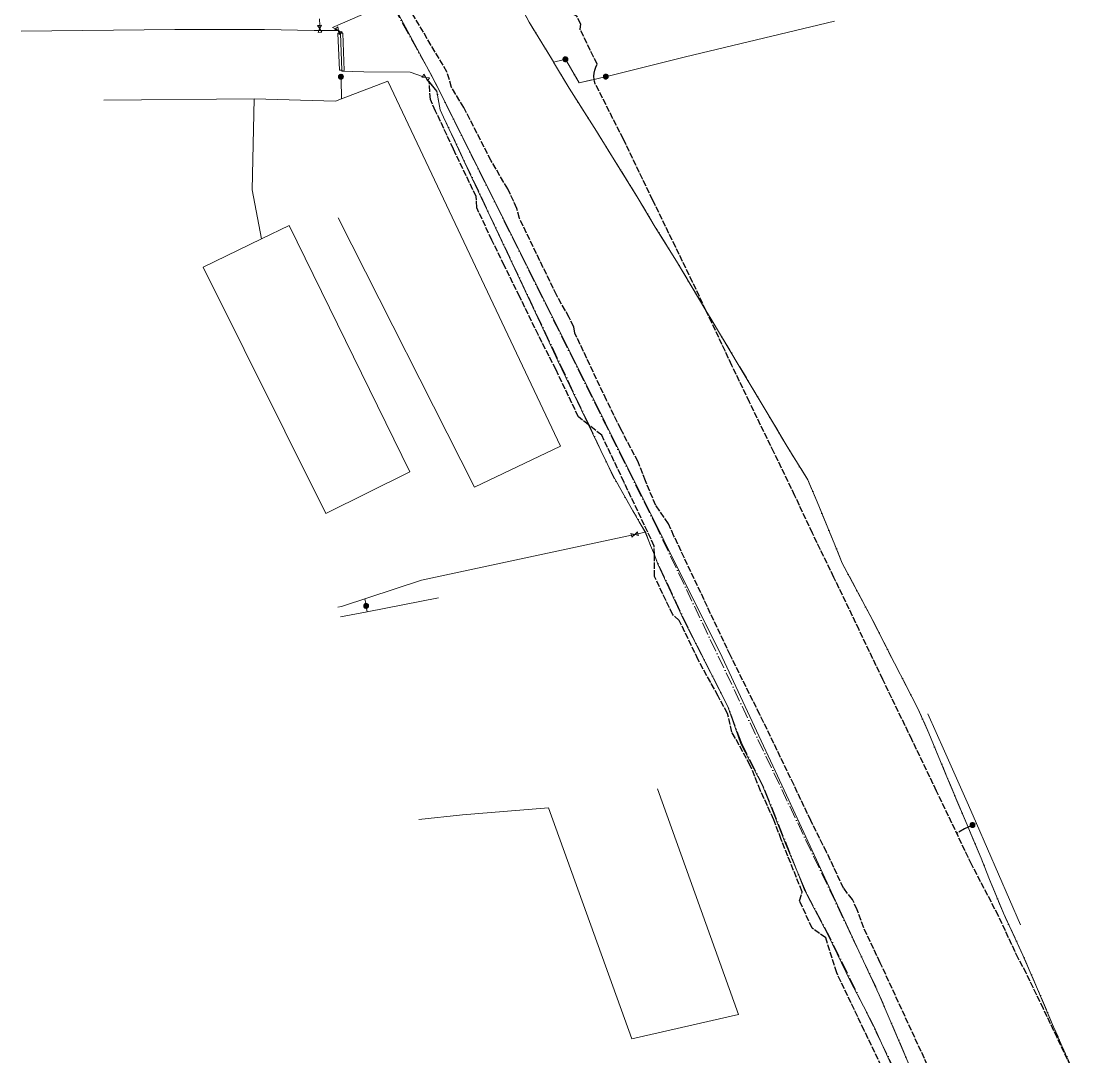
# Model space of a CAD drawing. Header units: metres. Extents: x 105265 to 106214, y 111498 to 118425.
# Drawn here: x 105639.3 to 105847.5, y 117790 to 117995.2 of the extents above; entities that cross this region are included whole.
import ezdxf

# ---------------------------------------------------------------- set-up
doc = ezdxf.new("R2010")
doc.units = ezdxf.units.M
doc.linetypes.add('DASHDOT', pattern=[3.556, 2.54, -0.508, 0, -0.508])
doc.linetypes.add('DASHED', pattern=[1.524, 1.27, -0.254])
for name, color, linetype, lineweight in [('30-RED-VANTI-EXIST', 52, 'CONTINUOUS', 13), ('30-RED-VANTI-PROY', 2, 'DASHED', 25), ('30-RED-VANTI-RETIRO', 8, 'DASHDOT', 13), ('30-RED-VANTI-SINCLAS', 9, 'CONTINUOUS', 5)]:
    doc.layers.add(name, color=color, linetype=linetype, lineweight=lineweight)

msp = doc.modelspace()

# ---------------------------------------------------------------- linework, layer by layer
at = {"layer": '30-RED-VANTI-EXIST'}
for points in [[(105744.6761, 117987.0269), (105744.6507, 117987.0691), (105739.8937, 117994.9439), (105736.4477, 118001.3535), (105732.9387, 118012.1493), (105728.8945, 118017.0171)], [(105719.5297, 117986.2136), (105710.8281, 118002.4745), (105706.2124, 118010.2051)], [(105701.4965, 117993.6075), (105700.9403, 117993.8885), (105708.3521, 117997.1513), (105709.4395, 118002.5318)], [(105698.385, 117994.3002), (105698.3741, 117995.6345)], [(105755.5173, 117984.2824), (105770.8475, 117988.0573), (105800.3429, 117995.1637)], [(105639.2585, 117993.1425), (105669.6921, 117993.4961), (105687.4819, 117993.5091), (105697.2905, 117993.2731), (105698.2241, 117993.2722)], [(105698.2241, 117993.2722), (105698.642, 117993.2718)], [(105698.3905, 117993.6301), (105698.385, 117994.3002)], [(105698.642, 117993.2718), (105702.0585, 117993.2686)], [(105702.0931, 117993.3062), (105701.4965, 117993.6075)], [(105702.0585, 117993.2686), (105702.1008, 117993.2686)], [(105702.1677, 117993.2685), (105702.0931, 117993.3062)], [(105702.1008, 117993.2686), (105702.1677, 117993.2685)], [(105702.1967, 117993.2226), (105702.1677, 117993.2685)], [(105702.4803, 117992.7728), (105702.1967, 117993.2226)], [(105702.4958, 117992.7079), (105702.4943, 117992.7505), (105702.4803, 117992.7728)], [(105702.7551, 117985.4176), (105702.4958, 117992.7079)], [(105744.6697, 117987.0253), (105744.6761, 117987.0269)], [(105744.6761, 117987.0269), (105746.5737, 117987.484)], [(105774.8722, 117937.8439), (105769.0449, 117947.5811), (105764.8243, 117954.3771), (105761.4597, 117960.0345), (105756.7193, 117967.6539), (105753.1641, 117973.3873), (105747.7687, 117981.8863), (105744.6761, 117987.0269)], [(105746.5737, 117987.484), (105746.715, 117987.518)], [(105746.715, 117987.518), (105746.893, 117987.5609)], [(105746.893, 117987.5609), (105747.0465, 117987.5979), (105747.1262, 117987.461)], [(105747.1262, 117987.461), (105747.2186, 117987.3044)], [(105747.2186, 117987.3044), (105747.2921, 117987.1789)], [(105747.2921, 117987.1789), (105749.7925, 117982.9127), (105752.7358, 117983.6151)], [(105718.7231, 117984.2066), (105716.3113, 117985.0491), (105707.1495, 117985.0837), (105702.7623, 117985.2149), (105702.7551, 117985.4176)], [(105722.2099, 117981.0801), (105721.2449, 117983.0085), (105719.5297, 117986.2136)], [(105702.0743, 117956.1645), (105729.0511, 117902.8493), (105746.0651, 117910.9635), (105711.8563, 117983.2407), (105702.7199, 117979.7605)], [(105702.6201, 117983.984), (105702.6135, 117984.2643)], [(105702.6245, 117983.8001), (105702.6201, 117983.984)], [(105702.6279, 117983.654), (105702.6245, 117983.8001)], [(105702.7199, 117979.7605), (105702.6279, 117983.654)], [(105719.3743, 117983.9791), (105718.7231, 117984.2066)], [(105719.8107, 117983.4297), (105719.3743, 117983.9791)], [(105720.0859, 117983.0833), (105719.8107, 117983.4297)], [(105722.233, 117977.5974), (105722.2249, 117977.6147), (105721.5643, 117981.2221), (105720.0859, 117983.0833)], [(105752.7358, 117983.6151), (105754.573, 117984.0535)], [(105754.573, 117984.0535), (105754.7144, 117984.0872)], [(105754.7144, 117984.0872), (105754.8925, 117984.1297)], [(105754.8925, 117984.1297), (105755.0459, 117984.1663)], [(105755.0459, 117984.1663), (105755.199, 117984.204)], [(105755.199, 117984.204), (105755.3766, 117984.2478)], [(105755.3766, 117984.2478), (105755.5173, 117984.2824)], [(105805.1364, 117810.9635), (105791.2527, 117840.8609), (105778.0843, 117869.1485), (105755.0021, 117915.5541), (105722.2099, 117981.0801)], [(105685.4181, 117979.7407), (105655.6289, 117979.5139)], [(105686.8657, 117952.0412), (105685.0487, 117961.7579), (105685.4181, 117979.7407)], [(105702.7199, 117979.7605), (105701.5299, 117979.3071), (105685.4181, 117979.7407)], [(105722.8994, 117976.1654), (105722.233, 117977.5974)], [(105751.5981, 117915.2039), (105750.2039, 117918.0721), (105745.5607, 117927.8713), (105742.1215, 117935.2615), (105738.0535, 117943.8567), (105732.7591, 117955.1799), (105728.0167, 117965.2659), (105725.0133, 117971.6235), (105722.8994, 117976.1654)], [(105686.8657, 117952.0412), (105692.3201, 117954.7041), (105716.2185, 117905.8631), (105699.5845, 117897.6459), (105675.3425, 117946.4157)], [(105675.3425, 117946.4157), (105686.8657, 117952.0412)], [(105826.7594, 117835.4991), (105822.7215, 117845.1565), (105818.9859, 117854.1053), (105816.8477, 117859.0339), (105812.1941, 117868.0021), (105807.8835, 117876.4157), (105801.8657, 117887.8011), (105800.3679, 117891.4227), (105797.2167, 117899.1669), (105795.0203, 117904.3153), (105790.9513, 117910.9133), (105786.6157, 117918.2097), (105781.4677, 117926.8253), (105775.8999, 117936.1267), (105774.8722, 117937.8439)], [(105754.0794, 117910.0995), (105751.5981, 117915.2039)], [(105760.4199, 117898.1738), (105756.5899, 117904.9349), (105754.0794, 117910.0995)], [(105762.8124, 117893.9259), (105762.7675, 117894.0295), (105760.4199, 117898.1738)], [(105701.9811, 117879.0795), (105702.6817, 117879.2305), (105718.5729, 117884.4619), (105760.1035, 117893.3398)], [(105760.1035, 117893.3398), (105760.7579, 117893.4797)], [(105760.7579, 117893.4797), (105761.4114, 117893.6216)], [(105761.4114, 117893.6216), (105762.8124, 117893.9259)], [(105763.5878, 117892.1399), (105762.8124, 117893.9259)], [(105763.9178, 117891.3036), (105763.6345, 117892.0323), (105763.5878, 117892.1399)], [(105764.6509, 117889.4174), (105763.9178, 117891.3036)], [(105792.8763, 117826.9216), (105790.6875, 117832.1063), (105787.6403, 117839.7719), (105786.0801, 117843.7633), (105781.8009, 117852.0389), (105779.1655, 117859.4341), (105770.5651, 117876.3661), (105765.3547, 117887.6067), (105764.6509, 117889.4174)], [(105707.4951, 117879.7986), (105707.3169, 117880.7245)], [(105707.7677, 117878.1725), (105721.9225, 117880.9221)], [(105702.5399, 117877.1571), (105707.7677, 117878.1725)], [(105707.5226, 117879.656), (105707.4951, 117879.7986)], [(105707.557, 117879.4771), (105707.5226, 117879.656)], [(105707.6115, 117879.1658), (105707.5869, 117879.3219), (105707.557, 117879.4771)], [(105707.6399, 117878.9851), (105707.6115, 117879.1658)], [(105707.6624, 117878.8421), (105707.6399, 117878.9851)], [(105707.7677, 117878.1725), (105707.6624, 117878.8421)], [(105828.4183, 117836.2433), (105826.8437, 117839.8775), (105822.0945, 117850.5715), (105818.7771, 117857.9503)], [(105718.0197, 117837.0109), (105726.6535, 117837.9753), (105743.7193, 117839.3627), (105760.2205, 117793.5695), (105781.3241, 117798.3723), (105765.2469, 117843.0969)], [(105847.531, 117787.2423), (105847.5157, 117787.2779), (105843.7011, 117795.9657), (105840.5171, 117803.4485), (105837.6247, 117810.1855), (105833.7549, 117818.4583), (105831.0339, 117825.1271), (105829.3773, 117829.3747), (105827.0413, 117834.8249), (105826.7594, 117835.4991)], [(105827.784, 117835.9872), (105827.6377, 117835.9281)], [(105827.9536, 117836.0557), (105827.784, 117835.9872)], [(105828.0879, 117836.1099), (105827.9536, 117836.0557)], [(105828.4183, 117836.2433), (105828.0879, 117836.1099)], [(105837.1239, 117816.1435), (105828.4183, 117836.2433)], [(105794.7789, 117822.4149), (105792.8763, 117826.9216)], [(105806.0738, 117800.0422), (105803.4769, 117804.9433), (105799.0733, 117814.1209), (105794.8687, 117822.2021), (105794.7789, 117822.4149)], [(105818.5365, 117780.4101), (105809.1651, 117802.2881), (105805.1364, 117810.9635)], [(105809.6364, 117792.7403), (105808.1923, 117795.9701), (105806.3435, 117799.5331), (105806.0738, 117800.0422)], [(105818.3111, 117774.3805), (105817.0417, 117777.4389), (105812.2363, 117786.9255), (105809.6364, 117792.7403)]]:
    msp.add_lwpolyline(points, dxfattribs=at)
at = {"layer": '30-RED-VANTI-PROY'}
for points in [[(105752.7358, 117983.6151), (105752.6835, 117984.2346), (105752.718, 117984.8553), (105752.8387, 117985.4652), (105753.0431, 117986.0523), (105753.3273, 117986.6053), (105749.9477, 117993.5331), (105750.0657, 117994.5485), (105749.3151, 117996.1479), (105748.5233, 117996.5089), (105743.4861, 118007.0201), (105736.3039, 118019.7919)], [(105819.3877, 117786.9223), (105809.3803, 117808.6553), (105806.0935, 117815.5751), (105804.8323, 117819.1213), (105803.8591, 117821.1967), (105802.1219, 117823.4097), (105798.7573, 117830.5359), (105795.6243, 117836.8019), (105792.2997, 117843.8525), (105785.5297, 117857.8163), (105779.7015, 117869.5195), (105768.5393, 117893.1625), (105767.4427, 117895.5703), (105764.9141, 117899.2377), (105762.8955, 117904.1025), (105761.4389, 117907.8703), (105758.0167, 117914.3163), (105755.1795, 117920.0981), (105748.8931, 117933.3663), (105748.6947, 117934.5881), (105747.7897, 117936.4477), (105745.3245, 117940.8377), (105737.9463, 117956.0807), (105737.4515, 117958.0659), (105735.6249, 117961.9071), (105732.3397, 117967.4921), (105726.9487, 117978.0339), (105724.4933, 117982.0409), (105723.5929, 117985.1107), (105713.6157, 118001.8627)], [(105720.0859, 117983.0833), (105720.0857, 117983.0861)], [(105751.5981, 117915.2039), (105749.6143, 117916.7601), (105745.1777, 117926.0881), (105741.6835, 117932.9727), (105737.9947, 117940.5523), (105734.9327, 117946.7579), (105732.4915, 117951.7623), (105729.4735, 117958.1955), (105729.3927, 117960.3951), (105724.8933, 117969.7713), (105721.3339, 117977.3419), (105720.3065, 117979.6165), (105720.0859, 117983.0833)], [(105774.8722, 117937.8439), (105772.2257, 117943.4613), (105768.8699, 117950.3729), (105764.3353, 117959.6939), (105758.5233, 117971.7561), (105752.9533, 117982.7687), (105752.8237, 117983.1865), (105752.7358, 117983.6151)], [(105847.531, 117787.2423), (105847.0917, 117788.1191), (105844.3979, 117793.8153), (105841.6931, 117799.5169), (105838.3103, 117806.5113), (105836.7207, 117809.4481), (105832.7827, 117817.9323), (105827.4899, 117828.0743), (105820.5013, 117842.6655), (105815.6293, 117852.8479), (105809.8783, 117864.7371), (105805.1983, 117874.5665), (105800.2065, 117884.9803), (105795.9397, 117893.7215), (105792.4847, 117901.1495), (105788.3517, 117909.6691), (105783.5027, 117919.6769), (105780.0077, 117926.9775), (105776.0329, 117935.3803), (105774.8722, 117937.8439)], [(105751.7128, 117915.1139), (105751.5981, 117915.2039)], [(105764.6507, 117889.4458), (105764.6407, 117891.1931), (105758.6495, 117903.8239), (105754.2553, 117913.1195), (105751.7128, 117915.1139)], [(105764.6509, 117889.4174), (105764.6507, 117889.4458)], [(105829.6847, 117743.9285), (105827.7055, 117749.0409), (105823.9243, 117757.8147), (105820.5741, 117766.4851), (105816.3537, 117776.1885), (105810.3151, 117786.7413), (105806.2225, 117795.2161), (105800.7559, 117806.6307), (105798.6075, 117813.5583), (105795.8929, 117815.5019), (105793.4175, 117820.9167), (105793.9139, 117822.7065), (105789.7713, 117833.0403), (105788.3107, 117836.9763), (105785.6639, 117842.7301), (105783.6451, 117847.7441), (105780.0061, 117854.3395), (105779.1427, 117858.0071), (105777.2741, 117861.4869), (105773.3297, 117868.6639), (105769.5805, 117876.4337), (105768.2797, 117877.5981), (105764.6753, 117885.1581), (105764.6509, 117889.4174)], [(105826.7594, 117835.4991), (105826.0365, 117835.1459), (105824.5547, 117834.2701)], [(105827.2011, 117835.7148), (105826.7594, 117835.4991)], [(105827.332, 117835.7788), (105827.2011, 117835.7148)], [(105827.4959, 117835.8589), (105827.332, 117835.7788)], [(105827.6377, 117835.9281), (105827.4959, 117835.8589)]]:
    msp.add_lwpolyline(points, dxfattribs=at)
at = {"layer": '30-RED-VANTI-RETIRO'}
for points in [[(105744.6761, 117987.0269), (105744.6507, 117987.0691), (105739.8937, 117994.9439), (105736.4477, 118001.3535), (105732.9387, 118012.1493), (105728.8945, 118017.0171)], [(105719.5297, 117986.2136), (105706.2124, 118010.2051)], [(105744.6697, 117987.0253), (105744.6761, 117987.0269)], [(105744.6761, 117987.0269), (105746.5737, 117987.484)], [(105774.8722, 117937.8439), (105769.0449, 117947.5811), (105764.8243, 117954.3771), (105761.4597, 117960.0345), (105756.7193, 117967.6539), (105753.1641, 117973.3873), (105747.7687, 117981.8863), (105744.6761, 117987.0269)], [(105746.5737, 117987.484), (105746.715, 117987.518)], [(105746.715, 117987.518), (105746.893, 117987.5609)], [(105746.893, 117987.5609), (105747.0465, 117987.5979), (105747.1262, 117987.461)], [(105747.1262, 117987.461), (105747.2186, 117987.3044)], [(105747.2186, 117987.3044), (105747.2921, 117987.1789)], [(105747.2921, 117987.1789), (105749.7925, 117982.9127), (105752.7358, 117983.6151)], [(105722.2099, 117981.0801), (105720.7377, 117984.0375), (105719.5297, 117986.2136)], [(105722.233, 117977.5974), (105721.5979, 117981.3109), (105719.9569, 117983.2697)], [(105752.7358, 117983.6151), (105754.573, 117984.0535)], [(105754.573, 117984.0535), (105754.7144, 117984.0872)], [(105754.7144, 117984.0872), (105754.8925, 117984.1297)], [(105754.8925, 117984.1297), (105755.0459, 117984.1663)], [(105805.1364, 117810.9635), (105765.3237, 117894.4755), (105722.2099, 117981.0801)], [(105722.8994, 117976.1654), (105722.2383, 117977.5663), (105722.233, 117977.5974)], [(105751.7128, 117915.1139), (105722.8994, 117976.1654)], [(105826.7594, 117835.4991), (105822.7215, 117845.1565), (105818.9859, 117854.1053), (105816.8477, 117859.0339), (105812.1941, 117868.0021), (105807.8835, 117876.4157), (105801.8657, 117887.8011), (105800.3679, 117891.4227), (105797.2167, 117899.1669), (105795.0203, 117904.3153), (105790.9513, 117910.9133), (105786.6157, 117918.2097), (105781.4677, 117926.8253), (105775.8999, 117936.1267), (105774.8722, 117937.8439)], [(105754.0794, 117910.0995), (105751.7128, 117915.1139)], [(105760.4199, 117898.1738), (105756.4279, 117905.1233), (105754.0794, 117910.0995)], [(105763.5878, 117892.1399), (105762.9341, 117893.7969), (105760.4199, 117898.1738)], [(105763.9178, 117891.3036), (105763.5878, 117892.1399)], [(105764.6507, 117889.4458), (105763.9178, 117891.3036)], [(105792.8763, 117826.9216), (105786.3285, 117843.3687), (105781.9431, 117852.0603), (105779.2067, 117859.4153), (105771.3161, 117874.9893), (105765.0095, 117888.5363), (105764.6507, 117889.4458)], [(105847.531, 117787.2423), (105847.5157, 117787.2779), (105843.7011, 117795.9657), (105840.5171, 117803.4485), (105837.6247, 117810.1855), (105833.7549, 117818.4583), (105831.0339, 117825.1271), (105829.3773, 117829.3747), (105827.0413, 117834.8249), (105826.7594, 117835.4991)], [(105794.7789, 117822.4149), (105794.3439, 117823.2353), (105792.8763, 117826.9216)], [(105806.0738, 117800.0422), (105799.5269, 117813.4603), (105794.7789, 117822.4149)], [(105818.5365, 117780.4101), (105808.5539, 117803.7949), (105805.1364, 117810.9635)], [(105809.6364, 117792.7403), (105806.0738, 117800.0422)], [(105818.3111, 117774.3805), (105817.0791, 117777.4861), (105809.6364, 117792.7403)]]:
    msp.add_lwpolyline(points, dxfattribs=at)
at = {"layer": '30-RED-VANTI-SINCLAS'}
for points in [[(105697.9475, 117994.2615), (105698.385, 117994.3002)], [(105698.3905, 117993.6301), (105697.9475, 117994.2615)], [(105698.2241, 117993.2722), (105698.0653, 117992.9307)], [(105698.0653, 117992.9307), (105698.8337, 117992.9987), (105698.642, 117993.2718)], [(105698.3905, 117993.6301), (105698.2241, 117993.2722)], [(105698.385, 117994.3002), (105698.7159, 117994.3295), (105698.3905, 117993.6301)], [(105698.642, 117993.2718), (105698.3905, 117993.6301)], [(105701.3721, 117993.4971), (105701.4965, 117993.6075)], [(105702.0585, 117993.2686), (105701.3721, 117993.4971)], [(105701.4965, 117993.6075), (105701.9491, 117994.0091), (105702.0931, 117993.3062)], [(105701.9969, 117992.7463), (105702.2056, 117992.7577)], [(105702.7551, 117985.4176), (105702.2801, 117985.4297), (105701.9969, 117992.7463)], [(105702.1039, 117993.2535), (105702.0585, 117993.2686)], [(105702.0931, 117993.3062), (105702.1008, 117993.2686)], [(105702.1008, 117993.2686), (105702.1039, 117993.2535)], [(105702.1039, 117993.2535), (105702.2056, 117992.7577)], [(105702.1967, 117993.2226), (105702.1039, 117993.2535)], [(105702.5747, 117992.7779), (105702.8359, 117993.0097), (105702.1967, 117993.2226)], [(105702.2056, 117992.7577), (105702.4803, 117992.7728)], [(105702.2056, 117992.7577), (105702.2589, 117992.4977)], [(105702.2589, 117992.4977), (105702.4958, 117992.7079)], [(105702.4803, 117992.7728), (105702.5747, 117992.7779)], [(105702.4958, 117992.7079), (105702.5747, 117992.7779)], [(105702.5747, 117992.7779), (105702.9683, 117992.7995), (105703.2627, 117985.4047), (105702.7551, 117985.4176)], [(105747.0465, 117988.0843), (105746.967, 117988.0777), (105746.8896, 117988.0583), (105746.8164, 117988.0264), (105746.7494, 117987.983), (105746.6904, 117987.9292), (105746.641, 117987.8665), (105746.6026, 117987.7966), (105746.5761, 117987.7213), (105746.5622, 117987.6427), (105746.5614, 117987.5629), (105746.5737, 117987.484)], [(105746.5737, 117987.484), (105746.5997, 117987.4059), (105746.6385, 117987.3334), (105746.689, 117987.2684), (105746.7497, 117987.2128), (105746.8189, 117987.1684), (105746.8947, 117987.1362), (105746.9747, 117987.1173), (105747.0569, 117987.1121), (105747.1387, 117987.1209), (105747.2179, 117987.1434), (105747.2921, 117987.1789)], [(105747.0465, 117987.9389), (105746.9907, 117987.9343), (105746.9365, 117987.9207), (105746.8852, 117987.8983), (105746.8382, 117987.8679), (105746.7968, 117987.8302), (105746.7622, 117987.7862), (105746.7352, 117987.7372), (105746.7167, 117987.6844), (105746.7069, 117987.6293), (105746.7064, 117987.5733), (105746.715, 117987.518)], [(105746.715, 117987.518), (105746.7332, 117987.4633), (105746.7604, 117987.4125), (105746.7958, 117987.3669), (105746.8384, 117987.328), (105746.8869, 117987.2968), (105746.94, 117987.2743), (105746.9961, 117987.2611), (105747.0537, 117987.2575), (105747.1111, 117987.2637), (105747.1665, 117987.2794), (105747.2186, 117987.3044)], [(105747.0465, 117987.7561), (105747.0207, 117987.754), (105746.9955, 117987.7476), (105746.9717, 117987.7372), (105746.95, 117987.7231), (105746.9308, 117987.7056), (105746.9148, 117987.6852), (105746.9023, 117987.6625), (105746.8937, 117987.638), (105746.8892, 117987.6125), (105746.889, 117987.5865), (105746.893, 117987.5609)], [(105746.893, 117987.5609), (105746.9015, 117987.5356), (105746.9141, 117987.512), (105746.9305, 117987.4909), (105746.9501, 117987.4728), (105746.9726, 117987.4582), (105746.9971, 117987.4477), (105747.0231, 117987.4414), (105747.0498, 117987.4396), (105747.0764, 117987.4424), (105747.1021, 117987.4495), (105747.1262, 117987.461)], [(105747.2921, 117987.1789), (105747.361, 117987.2278), (105747.4204, 117987.2879), (105747.4685, 117987.3574), (105747.5038, 117987.4341), (105747.5253, 117987.5159), (105747.5323, 117987.6001), (105747.5247, 117987.6842), (105747.5025, 117987.7658), (105747.4666, 117987.8422), (105747.418, 117987.9114), (105747.3582, 117987.971), (105747.2889, 117988.0194), (105747.2123, 117988.0551), (105747.1307, 117988.0769), (105747.0465, 117988.0843)], [(105747.2186, 117987.3044), (105747.2668, 117987.3386), (105747.3085, 117987.3807), (105747.3422, 117987.4294), (105747.3669, 117987.4832), (105747.382, 117987.5405), (105747.3869, 117987.5995), (105747.3816, 117987.6585), (105747.3661, 117987.7156), (105747.3409, 117987.7692), (105747.3068, 117987.8177), (105747.2649, 117987.8595), (105747.2164, 117987.8934), (105747.1627, 117987.9184), (105747.1055, 117987.9337), (105747.0465, 117987.9389)], [(105747.1262, 117987.461), (105747.1487, 117987.4769), (105747.1681, 117987.4965), (105747.1838, 117987.5191), (105747.1954, 117987.5441), (105747.2024, 117987.5707), (105747.2047, 117987.5982), (105747.2023, 117987.6256), (105747.1951, 117987.6522), (105747.1834, 117987.6771), (105747.1676, 117987.6997), (105747.1481, 117987.7191), (105747.1255, 117987.7349), (105747.1005, 117987.7466), (105747.0739, 117987.7537), (105747.0465, 117987.7561)], [(105702.5873, 117984.6249), (105702.5051, 117984.6179), (105702.4254, 117984.5971), (105702.3502, 117984.5631), (105702.2819, 117984.517), (105702.2224, 117984.46), (105702.1733, 117984.3937), (105702.1362, 117984.3201), (105702.112, 117984.2413), (105702.1015, 117984.1595), (105702.105, 117984.0771), (105702.1223, 117983.9965), (105702.153, 117983.92), (105702.1961, 117983.8498), (105702.2505, 117983.7878), (105702.3146, 117983.736), (105702.3866, 117983.6957), (105702.4643, 117983.6681), (105702.5455, 117983.6541), (105702.6279, 117983.654)], [(105702.5873, 117984.4793), (105702.5293, 117984.4743), (105702.473, 117984.4595), (105702.42, 117984.4354), (105702.372, 117984.4026), (105702.3302, 117984.3621), (105702.2959, 117984.315), (105702.2702, 117984.2628), (105702.2537, 117984.207), (105702.2469, 117984.1492), (105702.2501, 117984.0911), (105702.2631, 117984.0344), (105702.2856, 117983.9807), (105702.3169, 117983.9316), (105702.3561, 117983.8886), (105702.4021, 117983.8529), (105702.4535, 117983.8255), (105702.5087, 117983.8073), (105702.5663, 117983.7987), (105702.6245, 117983.8001)], [(105702.5873, 117984.2965), (105702.5609, 117984.2943), (105702.5353, 117984.2877), (105702.5112, 117984.2769), (105702.4892, 117984.2623), (105702.4699, 117984.2442), (105702.4539, 117984.2231), (105702.4417, 117984.1997), (105702.4335, 117984.1746), (105702.4297, 117984.1484), (105702.4302, 117984.122), (105702.4352, 117984.096), (105702.4444, 117984.0713), (105702.4576, 117984.0484), (105702.4745, 117984.028), (105702.4945, 117984.0107), (105702.5171, 117983.997), (105702.5417, 117983.9873), (105702.5675, 117983.9818), (105702.5939, 117983.9807), (105702.6201, 117983.984)], [(105702.6279, 117983.654), (105702.7093, 117983.6678), (105702.7871, 117983.6952), (105702.8592, 117983.7354), (105702.9235, 117983.7872), (105702.9781, 117983.8491), (105703.0214, 117983.9193), (105703.0522, 117983.9958), (105703.0697, 117984.0765), (105703.0732, 117984.1589), (105703.0628, 117984.2408), (105703.0387, 117984.3197), (105703.0015, 117984.3934), (105702.9525, 117984.4598), (105702.8929, 117984.5169), (105702.8246, 117984.5631), (105702.7494, 117984.5971), (105702.6695, 117984.6179), (105702.5873, 117984.6249)], [(105702.6245, 117983.8001), (105702.6807, 117983.8112), (105702.7343, 117983.8314), (105702.7838, 117983.8604), (105702.8276, 117983.8973), (105702.8647, 117983.941), (105702.8939, 117983.9903), (105702.9145, 117984.0439), (105702.9257, 117984.1), (105702.9274, 117984.1573), (105702.9195, 117984.2141), (105702.9022, 117984.2687), (105702.8759, 117984.3197), (105702.8415, 117984.3655), (105702.7998, 117984.4049), (105702.7522, 117984.4368), (105702.6999, 117984.4602), (105702.6444, 117984.4745), (105702.5873, 117984.4793)], [(105702.6201, 117983.984), (105702.6462, 117983.9919), (105702.6705, 117984.0042), (105702.6923, 117984.0204), (105702.711, 117984.0402), (105702.7261, 117984.0629), (105702.737, 117984.0878), (105702.7435, 117984.1143), (105702.7453, 117984.1414), (105702.7425, 117984.1685), (105702.735, 117984.1947), (105702.7232, 117984.2192), (105702.7073, 117984.2413), (105702.6879, 117984.2604), (105702.6655, 117984.2758), (105702.6407, 117984.2872), (105702.6144, 117984.2942), (105702.5873, 117984.2965)], [(105718.7231, 117984.2066), (105719.0333, 117984.6709), (105719.3743, 117983.9791)], [(105755.0459, 117984.6527), (105754.9665, 117984.6462), (105754.8892, 117984.6267), (105754.8161, 117984.5949), (105754.7492, 117984.5516), (105754.6902, 117984.4979), (105754.6408, 117984.4354), (105754.6024, 117984.3656), (105754.5758, 117984.2904), (105754.5618, 117984.212), (105754.5609, 117984.1323), (105754.573, 117984.0535)], [(105755.0459, 117984.5073), (105754.9902, 117984.5027), (105754.936, 117984.4891), (105754.8848, 117984.4668), (105754.8379, 117984.4364), (105754.7965, 117984.3988), (105754.7619, 117984.355), (105754.7349, 117984.306), (105754.7163, 117984.2533), (105754.7065, 117984.1983), (105754.7059, 117984.1424), (105754.7144, 117984.0872)], [(105755.0459, 117984.3245), (105755.0201, 117984.3224), (105754.995, 117984.316), (105754.9713, 117984.3057), (105754.9495, 117984.2916), (105754.9304, 117984.2741), (105754.9144, 117984.2538), (105754.9019, 117984.2311), (105754.8933, 117984.2067), (105754.8888, 117984.1812), (105754.8885, 117984.1553), (105754.8925, 117984.1297)], [(105755.5173, 117984.2824), (105755.4917, 117984.3589), (105755.4537, 117984.4301), (105755.4046, 117984.494), (105755.3455, 117984.5489), (105755.2782, 117984.5933), (105755.2044, 117984.6259), (105755.1263, 117984.6459), (105755.0459, 117984.6527)], [(105755.3766, 117984.2478), (105755.3586, 117984.3014), (105755.332, 117984.3513), (105755.2975, 117984.3961), (105755.2561, 117984.4346), (105755.2088, 117984.4657), (105755.1571, 117984.4886), (105755.1023, 117984.5026), (105755.0459, 117984.5073)], [(105755.199, 117984.204), (105755.1907, 117984.2289), (105755.1784, 117984.252), (105755.1624, 117984.2728), (105755.1432, 117984.2907), (105755.1214, 117984.3051), (105755.0974, 117984.3158), (105755.072, 117984.3223), (105755.0459, 117984.3245)], [(105718.6047, 117984.0295), (105718.7231, 117984.2066)], [(105719.3743, 117983.9791), (105718.6047, 117984.0295)], [(105719.3743, 117983.9791), (105719.7155, 117983.2873)], [(105719.8107, 117983.4297), (105720.1441, 117983.9285), (105719.3743, 117983.9791)], [(105719.7155, 117983.2873), (105719.8107, 117983.4297)], [(105754.573, 117984.0535), (105754.5981, 117983.9771), (105754.6354, 117983.9058), (105754.684, 117983.8417), (105754.7425, 117983.7865), (105754.8093, 117983.7417), (105754.8825, 117983.7085), (105754.9603, 117983.6879), (105755.0403, 117983.6804), (105755.1206, 117983.6862), (105755.1987, 117983.7051), (105755.2727, 117983.7367), (105755.3404, 117983.7801), (105755.4001, 117983.834), (105755.45, 117983.8971), (105755.4889, 117983.9675), (105755.5156, 117984.0433), (105755.5294, 117984.1226), (105755.53, 117984.203), (105755.5173, 117984.2824)], [(105754.7144, 117984.0872), (105754.7319, 117984.0336), (105754.7581, 117983.9836), (105754.7922, 117983.9387), (105754.8332, 117983.9), (105754.8801, 117983.8685), (105754.9315, 117983.8453), (105754.986, 117983.8308), (105755.0421, 117983.8255), (105755.0984, 117983.8296), (105755.1532, 117983.8429), (105755.2051, 117983.865), (105755.2526, 117983.8955), (105755.2944, 117983.9333), (105755.3295, 117983.9775), (105755.3567, 117984.0269), (105755.3755, 117984.0801), (105755.3852, 117984.1357), (105755.3856, 117984.1921), (105755.3766, 117984.2478)], [(105754.8925, 117984.1297), (105754.9006, 117984.1049), (105754.9127, 117984.0818), (105754.9285, 117984.061), (105754.9475, 117984.043), (105754.9692, 117984.0285), (105754.9929, 117984.0177), (105755.0182, 117984.011), (105755.0442, 117984.0086), (105755.0702, 117984.0105), (105755.0956, 117984.0166), (105755.1196, 117984.0269), (105755.1416, 117984.0409), (105755.1609, 117984.0585), (105755.1772, 117984.0789), (105755.1898, 117984.1018), (105755.1984, 117984.1264), (105755.2029, 117984.1521), (105755.2031, 117984.1782), (105755.199, 117984.204)], [(105760.0121, 117893.6771), (105760.1035, 117893.3398)], [(105760.7579, 117893.4797), (105760.0121, 117893.6771)], [(105760.1035, 117893.3398), (105760.2139, 117892.9327), (105760.7579, 117893.4797)], [(105760.7579, 117893.4797), (105761.3015, 117894.0267)], [(105761.4114, 117893.6216), (105761.5035, 117893.2823), (105760.7579, 117893.4797)], [(105761.3015, 117894.0267), (105761.4114, 117893.6216)], [(105707.4951, 117879.7986), (105707.4146, 117879.7757), (105707.3392, 117879.7394), (105707.2711, 117879.6906), (105707.2124, 117879.6309), (105707.1648, 117879.562), (105707.1298, 117879.4859), (105707.1084, 117879.405), (105707.1013, 117879.3215), (105707.1085, 117879.2381), (105707.13, 117879.1572), (105707.1651, 117879.0812), (105707.2127, 117879.0123), (105707.2714, 117878.9526), (105707.3395, 117878.9039), (105707.415, 117878.8676), (105707.4956, 117878.8449), (105707.5788, 117878.8363), (105707.6624, 117878.8421)], [(105707.5226, 117879.656), (105707.4661, 117879.64), (105707.4131, 117879.6145), (105707.3654, 117879.5803), (105707.3242, 117879.5384), (105707.2909, 117879.4901), (105707.2663, 117879.4367), (105707.2513, 117879.38), (105707.2462, 117879.3214), (105707.2513, 117879.2629), (105707.2664, 117879.2061), (105707.291, 117879.1528), (105707.3244, 117879.1045), (105707.3656, 117879.0626), (105707.4134, 117879.0285), (105707.4663, 117879.003), (105707.5229, 117878.987), (105707.5813, 117878.981), (105707.6399, 117878.9851)], [(105707.557, 117879.4771), (105707.5308, 117879.4697), (105707.5062, 117879.4578), (105707.4841, 117879.442), (105707.4649, 117879.4225), (105707.4494, 117879.4001), (105707.438, 117879.3753), (105707.4311, 117879.349), (105707.4287, 117879.3218), (105707.4311, 117879.2946), (105707.4381, 117879.2683), (105707.4495, 117879.2435), (105707.465, 117879.2211), (105707.4841, 117879.2017), (105707.5063, 117879.1858), (105707.5309, 117879.174), (105707.5572, 117879.1666), (105707.5843, 117879.1638), (105707.6115, 117879.1658)], [(105707.5869, 117879.8083), (105707.5408, 117879.8056), (105707.4951, 117879.7986)], [(105707.5869, 117879.6629), (105707.5546, 117879.661), (105707.5226, 117879.656)], [(105707.5869, 117879.4801), (105707.557, 117879.4771)], [(105707.6624, 117878.8421), (105707.7406, 117878.8612), (105707.8146, 117878.8929), (105707.8823, 117878.9364), (105707.942, 117878.9905), (105707.9919, 117879.0537), (105708.0306, 117879.1243), (105708.0572, 117879.2003), (105708.0709, 117879.2796), (105708.0713, 117879.3601), (105708.0584, 117879.4396), (105708.0326, 117879.5158), (105707.9945, 117879.5868), (105707.9452, 117879.6504), (105707.8862, 117879.7051), (105707.8188, 117879.7493), (105707.7452, 117879.7817), (105707.6671, 117879.8016), (105707.5869, 117879.8083)], [(105707.6399, 117878.9851), (105707.6947, 117878.9985), (105707.7466, 117879.0208), (105707.7942, 117879.0513), (105707.836, 117879.0893), (105707.871, 117879.1336), (105707.8982, 117879.1831), (105707.9168, 117879.2364), (105707.9264, 117879.292), (105707.9267, 117879.3485), (105707.9176, 117879.4042), (105707.8995, 117879.4577), (105707.8728, 117879.5075), (105707.8383, 117879.5522), (105707.7968, 117879.5905), (105707.7496, 117879.6215), (105707.6979, 117879.6443), (105707.6432, 117879.6582), (105707.5869, 117879.6629)], [(105707.6115, 117879.1658), (105707.6369, 117879.172), (105707.661, 117879.1823), (105707.683, 117879.1965), (105707.7024, 117879.2141), (105707.7186, 117879.2346), (105707.7312, 117879.2576), (105707.7399, 117879.2823), (105707.7443, 117879.3081), (105707.7444, 117879.3343), (105707.7402, 117879.3601), (105707.7318, 117879.3849), (105707.7195, 117879.408), (105707.7034, 117879.4287), (105707.6842, 117879.4465), (105707.6623, 117879.4609), (105707.6384, 117879.4714), (105707.613, 117879.4779), (105707.5869, 117879.4801)], [(105827.6377, 117836.4145), (105827.556, 117836.4076), (105827.4767, 117836.387), (105827.402, 117836.3534), (105827.3339, 117836.3078), (105827.2745, 117836.2513), (105827.2254, 117836.1857), (105827.188, 117836.1128), (105827.1635, 117836.0346), (105827.1523, 117835.9534), (105827.155, 117835.8715), (105827.1715, 117835.7912), (105827.2011, 117835.7148)], [(105827.2011, 117835.7148), (105827.2437, 117835.6438), (105827.2976, 117835.5811), (105827.3615, 117835.5284), (105827.4333, 117835.4873), (105827.5111, 117835.4591), (105827.5926, 117835.4444), (105827.6753, 117835.4438), (105827.757, 117835.4572), (105827.8352, 117835.4844), (105827.9077, 117835.5244), (105827.9723, 117835.5761), (105828.0272, 117835.638), (105828.0708, 117835.7084), (105828.1018, 117835.7851), (105828.1193, 117835.866), (105828.1228, 117835.9487), (105828.1123, 117836.0308), (105828.0879, 117836.1099)], [(105827.6377, 117836.2691), (105827.5805, 117836.2642), (105827.5249, 117836.2498), (105827.4725, 117836.2263), (105827.4249, 117836.1943), (105827.3833, 117836.1547), (105827.3489, 117836.1087), (105827.3227, 117836.0576), (105827.3055, 117836.0028), (105827.2978, 117835.9459), (105827.2997, 117835.8885), (105827.3112, 117835.8323), (105827.332, 117835.7788)], [(105827.332, 117835.7788), (105827.3618, 117835.729), (105827.3997, 117835.685), (105827.4444, 117835.6481), (105827.4948, 117835.6193), (105827.5493, 117835.5995), (105827.6064, 117835.5892), (105827.6644, 117835.5888), (105827.7216, 117835.5982), (105827.7765, 117835.6172), (105827.8272, 117835.6453), (105827.8725, 117835.6815), (105827.911, 117835.7249), (105827.9416, 117835.7742), (105827.9633, 117835.828), (105827.9756, 117835.8847), (105827.9781, 117835.9427), (105827.9707, 117836.0002), (105827.9536, 117836.0557)], [(105827.6377, 117836.0863), (105827.6112, 117836.084), (105827.5854, 117836.0774), (105827.5611, 117836.0664), (105827.539, 117836.0516), (105827.5197, 117836.0332), (105827.5037, 117836.0119), (105827.4916, 117835.9882), (105827.4836, 117835.9628), (105827.48, 117835.9364), (105827.4809, 117835.9098), (105827.4863, 117835.8837), (105827.4959, 117835.8589)], [(105827.4959, 117835.8589), (105827.5098, 117835.8358), (105827.5273, 117835.8154), (105827.548, 117835.7983), (105827.5714, 117835.785), (105827.5966, 117835.7758), (105827.6231, 117835.771), (105827.65, 117835.7708), (105827.6765, 117835.7752), (105827.7019, 117835.784), (105827.7254, 117835.797), (105827.7464, 117835.8138), (105827.7642, 117835.8339), (105827.7784, 117835.8568), (105827.7885, 117835.8817), (105827.7941, 117835.908), (105827.7953, 117835.9348), (105827.7919, 117835.9615), (105827.784, 117835.9872)], [(105828.0879, 117836.1099), (105828.0509, 117836.1834), (105828.0019, 117836.2496), (105827.9425, 117836.3065), (105827.8743, 117836.3526), (105827.7993, 117836.3866), (105827.7197, 117836.4074), (105827.6377, 117836.4145)], [(105827.9536, 117836.0557), (105827.9276, 117836.1072), (105827.8932, 117836.1536), (105827.8515, 117836.1935), (105827.8037, 117836.2258), (105827.7511, 117836.2496), (105827.6952, 117836.2642), (105827.6377, 117836.2691)], [(105827.784, 117835.9872), (105827.7719, 117836.0111), (105827.756, 117836.0326), (105827.7367, 117836.0511), (105827.7146, 117836.0661), (105827.6902, 117836.0772), (105827.6643, 117836.084), (105827.6377, 117836.0863)]]:
    msp.add_lwpolyline(points, dxfattribs=at)

doc.saveas('drawing.dxf')
